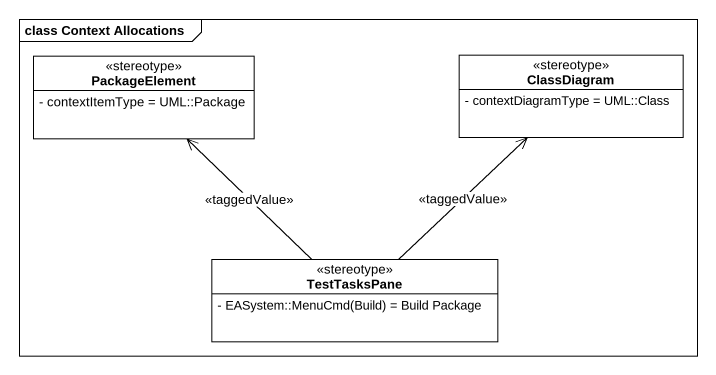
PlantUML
@startuml
mainframe class Context Allocations
hide circle
hide empty members
skinparam classAttributeIconSize 0
class PackageElement <<stereotype>> {
  - contextItemType = UML::Package
}
class ClassDiagram <<stereotype>> {
  - contextDiagramType = UML::Class
}
class TestTasksPane <<stereotype>> {
  {field} - EASystem::MenuCmd(Build) = Build Package
}
TestTasksPane -up-> PackageElement : <<taggedValue>>
TestTasksPane -up-> ClassDiagram : <<taggedValue>>
@enduml
